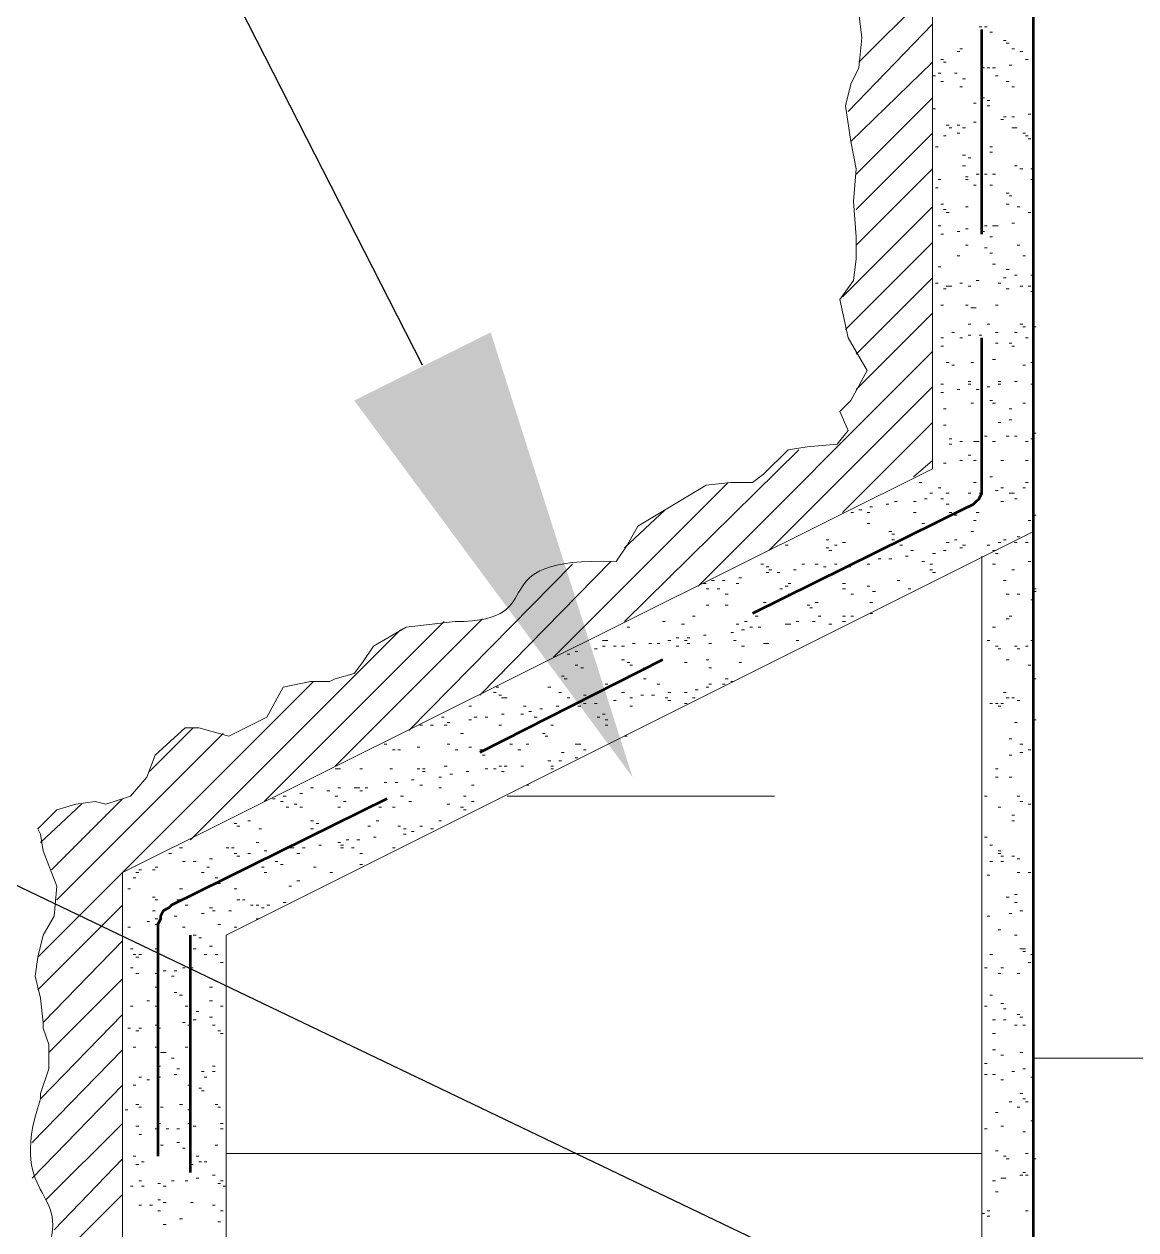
# Model space of a CAD drawing. Header units: millimetres. Extents: x 14 to 201, y 16 to 268.
# Drawn here: x 73.09 to 81.71, y 204.75 to 214.1 of the extents above; entities that cross this region are included whole.
import ezdxf

# ---------------------------------------------------------------- set-up
doc = ezdxf.new("R2010")
doc.units = ezdxf.units.MM
doc.header["$MEASUREMENT"] = 0
doc.layers.get('0').update_dxf_attribs({"linetype": 'CONTINUOUS'})

msp = doc.modelspace()

# ---------------------------------------------------------------- hatches: boundary and pattern name
at = {"true_color": 0x000007}
msp.add_hatch(color=0, dxfattribs=at).paths.add_polyline_path([(76.708, 211.709), (77.8087, 208.2588), (75.6497, 211.1798)])

# ---------------------------------------------------------------- linework, layer by layer
at = {"color": 0, "linetype": 'Continuous', "lineweight": 15, "true_color": 0x000007}
for p, q in [((80.137, 256.4765), (80.137, 210.6507)), ((80.137, 210.6507), (73.8505, 207.518)), ((80.9202, 210.1638), (74.6548, 207.0312)), ((80.518, 193.2305), (80.518, 209.9733)), ((73.8505, 207.518), (73.8505, 192.4262)), ((74.6548, 207.0312), (74.6548, 193.2305))]:
    msp.add_line(p, q, dxfattribs=at)
at = {"color": 0, "linetype": 'Continuous', "lineweight": 53, "true_color": 0x000007}
for p, q in [((80.9202, 193.8232), (80.9202, 227.9015)), ((80.518, 212.471), (80.518, 214.0585)), ((80.518, 210.5237), (80.518, 211.6667)), ((80.4122, 210.3543), (78.74, 209.5288)), ((78.0415, 209.169), (76.6233, 208.4493)), ((74.1257, 207.0947), (74.1257, 205.3167)), ((74.3797, 205.1897), (74.3797, 207.0312))]:
    msp.add_line(p, q, dxfattribs=at)
at = {"color": 0, "linetype": 'Continuous', "lineweight": 15, "true_color": 0x656565}
for p, q in [((79.5655, 213.8045), (80.137, 214.376)), ((79.4808, 213.4235), (80.137, 214.1008)), ((80.4968, 214.0797), (80.518, 214.0797)), ((80.5392, 214.0797), (80.5603, 214.0797)), ((80.5815, 214.0373), (80.6027, 214.0373)), ((80.6873, 213.9738), (80.7085, 213.9738)), ((80.3275, 213.8892), (80.3487, 213.8892)), ((80.3487, 213.9103), (80.3698, 213.9103)), ((80.7085, 213.9527), (80.7297, 213.9527)), ((80.7508, 213.9103), (80.772, 213.9103)), ((80.8143, 213.8892), (80.8355, 213.8892)), ((79.502, 213.1907), (80.137, 213.8045)), ((80.2005, 213.8257), (80.2217, 213.8257)), ((80.2217, 213.8045), (80.2428, 213.8045)), ((80.7297, 213.7833), (80.7508, 213.7833)), ((80.8567, 213.8257), (80.8778, 213.8257)), ((80.137, 213.6987), (80.1582, 213.6987)), ((80.1793, 213.7198), (80.2005, 213.7198)), ((80.3063, 213.7198), (80.3275, 213.7198)), ((80.518, 213.7622), (80.5392, 213.7622)), ((80.5603, 213.7622), (80.5815, 213.7622)), ((80.6027, 213.7622), (80.6238, 213.7622)), ((80.6238, 213.6987), (80.645, 213.6987)), ((80.2005, 213.6563), (80.2217, 213.6563)), ((80.3487, 213.614), (80.3698, 213.614)), ((80.3698, 213.6775), (80.391, 213.6775)), ((80.7085, 213.6563), (80.7297, 213.6563)), ((80.7508, 213.614), (80.772, 213.614)), ((79.5443, 212.9367), (80.137, 213.5293)), ((80.518, 213.5293), (80.5392, 213.5293)), ((80.5603, 213.5082), (80.5815, 213.5082)), ((80.137, 213.4447), (80.1582, 213.4447)), ((80.4545, 213.487), (80.4757, 213.487)), ((80.5603, 213.4658), (80.5815, 213.4658)), ((80.2428, 213.3177), (80.264, 213.3177)), ((80.3275, 213.3177), (80.3487, 213.3177)), ((80.4545, 213.3388), (80.4757, 213.3388)), ((80.6662, 213.36), (80.6873, 213.36)), ((80.6873, 213.3812), (80.7085, 213.3812)), ((80.7508, 213.3812), (80.772, 213.3812)), ((80.8778, 213.4023), (80.899, 213.4023)), ((79.5443, 212.6615), (80.137, 213.2542)), ((80.2217, 213.233), (80.2428, 213.233)), ((80.264, 213.2965), (80.2852, 213.2965)), ((80.3275, 213.2542), (80.3487, 213.2542)), ((80.3698, 213.2965), (80.391, 213.2965)), ((80.7508, 213.2965), (80.772, 213.2965)), ((80.772, 213.2965), (80.7932, 213.2965)), ((80.8355, 213.2542), (80.8567, 213.2542)), ((80.8567, 213.233), (80.8778, 213.233)), ((80.1582, 213.1483), (80.1793, 213.1483)), ((80.5815, 213.1483), (80.6027, 213.1483)), ((80.8778, 213.2118), (80.899, 213.2118)), ((80.3698, 213.0848), (80.391, 213.0848)), ((80.4122, 213.0637), (80.4333, 213.0637)), ((80.5815, 213.106), (80.6027, 213.106)), ((79.5443, 212.3863), (80.137, 212.979)), ((80.3698, 213.0002), (80.391, 213.0002)), ((80.4757, 212.9367), (80.4968, 212.9367)), ((80.5392, 212.9367), (80.5603, 212.9367)), ((80.6027, 212.9367), (80.6238, 212.9367)), ((80.772, 213.0002), (80.7932, 213.0002)), ((80.8143, 212.979), (80.8355, 212.979)), ((80.899, 212.979), (80.9202, 212.979)), ((80.1793, 212.8943), (80.2005, 212.8943)), ((80.391, 212.9155), (80.4122, 212.9155)), ((80.391, 212.8943), (80.4122, 212.8943)), ((80.4545, 212.852), (80.4757, 212.852)), ((80.5815, 212.852), (80.6027, 212.852)), ((80.899, 212.8943), (80.9202, 212.8943)), ((80.1582, 212.8308), (80.1793, 212.8308)), ((80.7085, 212.7885), (80.7297, 212.7885)), ((80.7297, 212.7673), (80.7508, 212.7673)), ((79.4385, 211.9842), (80.137, 212.6827)), ((80.2005, 212.7038), (80.2217, 212.7038)), ((80.2217, 212.6615), (80.2428, 212.6615)), ((80.391, 212.6827), (80.4122, 212.6827)), ((80.7085, 212.7038), (80.7297, 212.7038)), ((80.7932, 212.6827), (80.8143, 212.6827)), ((80.2428, 212.6403), (80.264, 212.6403)), ((80.8778, 212.6403), (80.899, 212.6403)), ((80.1793, 212.5345), (80.2005, 212.5345)), ((80.2005, 212.471), (80.2217, 212.471)), ((80.3275, 212.4922), (80.3487, 212.4922)), ((80.391, 212.5133), (80.4122, 212.5133)), ((80.518, 212.4922), (80.5392, 212.4922)), ((80.5392, 212.5345), (80.5603, 212.5345)), ((80.6027, 212.5345), (80.6238, 212.5345)), ((80.6238, 212.5345), (80.645, 212.5345)), ((80.7508, 212.5557), (80.772, 212.5557)), ((79.4597, 211.7302), (80.137, 212.4075)), ((80.391, 212.3863), (80.4122, 212.3863)), ((80.5815, 212.4498), (80.6027, 212.4498)), ((80.7932, 212.3863), (80.8143, 212.3863)), ((80.3275, 212.3017), (80.3487, 212.3017)), ((80.5392, 212.3652), (80.5603, 212.3652)), ((80.5815, 212.3228), (80.6027, 212.3228)), ((80.8355, 212.3017), (80.8567, 212.3017)), ((80.1793, 212.217), (80.2005, 212.217)), ((80.6027, 212.2382), (80.6238, 212.2382)), ((80.7085, 212.1958), (80.7297, 212.1958)), ((79.5443, 211.5397), (80.137, 212.1323)), ((80.4757, 212.1112), (80.4968, 212.1112)), ((80.6873, 212.1323), (80.7085, 212.1323)), ((80.772, 212.1535), (80.7932, 212.1535)), ((80.899, 212.1535), (80.9202, 212.1535)), ((80.1582, 212.09), (80.1793, 212.09)), ((80.2217, 212.0477), (80.2428, 212.0477)), ((80.2428, 212.0688), (80.264, 212.0688)), ((80.264, 212.0688), (80.2852, 212.0688)), ((80.3487, 212.09), (80.3698, 212.09)), ((80.4122, 212.0688), (80.4333, 212.0688)), ((80.645, 212.09), (80.6662, 212.09)), ((80.7085, 212.0477), (80.7297, 212.0477)), ((80.8143, 212.0688), (80.8355, 212.0688)), ((80.8778, 212.0688), (80.899, 212.0688)), ((80.899, 212.0265), (80.9202, 212.0265)), ((80.2005, 211.9207), (80.2217, 211.9207)), ((80.391, 211.9207), (80.4122, 211.9207)), ((80.6238, 211.9207), (80.645, 211.9207)), ((79.5443, 211.2645), (80.137, 211.8572)), ((80.4333, 211.8995), (80.4545, 211.8995)), ((80.4545, 211.8995), (80.4757, 211.8995)), ((80.4122, 211.7725), (80.4333, 211.7725)), ((80.5603, 211.7725), (80.5815, 211.7725)), ((80.8143, 211.7725), (80.8355, 211.7725)), ((80.8355, 211.7513), (80.8567, 211.7513)), ((80.9202, 211.7513), (80.9413, 211.7513)), ((80.2005, 211.6667), (80.2217, 211.6667)), ((80.2852, 211.709), (80.3063, 211.709)), ((80.3487, 211.6667), (80.3698, 211.6667)), ((80.4122, 211.6878), (80.4333, 211.6878)), ((80.4968, 211.6878), (80.518, 211.6878)), ((80.6238, 211.709), (80.645, 211.709)), ((80.772, 211.709), (80.7932, 211.709)), ((80.8567, 211.6667), (80.8778, 211.6667)), ((78.3167, 209.7405), (80.137, 211.5608)), ((80.2005, 211.6032), (80.2217, 211.6032)), ((80.6238, 211.6243), (80.645, 211.6243)), ((80.7297, 211.6243), (80.7508, 211.6243)), ((80.7508, 211.6032), (80.772, 211.6032)), ((80.2428, 211.4762), (80.264, 211.4762)), ((80.2852, 211.455), (80.3063, 211.455)), ((80.4333, 211.4762), (80.4545, 211.4762)), ((80.6027, 211.4973), (80.6238, 211.4973)), ((80.8355, 211.455), (80.8567, 211.455)), ((80.899, 211.4762), (80.9202, 211.4762)), ((78.867, 210.0157), (80.137, 211.2857)), ((80.2005, 211.3068), (80.2217, 211.3068)), ((80.3275, 211.2645), (80.3487, 211.2645)), ((80.4122, 211.328), (80.4333, 211.328)), ((80.4122, 211.3068), (80.4333, 211.3068)), ((80.4757, 211.2645), (80.4968, 211.2645)), ((80.5603, 211.2857), (80.5815, 211.2857)), ((80.645, 211.328), (80.6662, 211.328)), ((80.645, 211.3068), (80.6662, 211.3068)), ((80.772, 211.328), (80.7932, 211.328)), ((80.899, 211.3068), (80.9202, 211.3068)), ((80.2005, 211.2433), (80.2217, 211.2433)), ((80.4333, 211.1587), (80.4545, 211.1587)), ((80.5815, 211.1798), (80.6027, 211.1798)), ((80.6027, 211.1587), (80.6238, 211.1587)), ((80.8355, 211.1587), (80.8567, 211.1587)), ((80.2217, 211.1163), (80.2428, 211.1163)), ((80.7297, 211.1163), (80.7508, 211.1163)), ((79.4385, 210.312), (80.137, 211.0105)), ((80.2217, 210.9893), (80.2428, 210.9893)), ((80.645, 211.0105), (80.6662, 211.0105)), ((80.7297, 211.0317), (80.7508, 211.0317)), ((80.264, 210.8835), (80.2852, 210.8835)), ((80.5392, 210.9047), (80.5603, 210.9047)), ((80.7085, 210.9047), (80.7297, 210.9047)), ((80.772, 210.9047), (80.7932, 210.9047)), ((80.899, 210.8835), (80.9202, 210.8835)), ((80.9202, 210.9258), (80.9413, 210.9258)), ((77.7452, 209.4653), (79.0998, 210.7988)), ((80.264, 210.8412), (80.2852, 210.8412)), ((80.3487, 210.8623), (80.3698, 210.8623)), ((80.4545, 210.8623), (80.4757, 210.8623)), ((80.4757, 210.8623), (80.4968, 210.8623)), ((80.6027, 210.8623), (80.6238, 210.8623)), ((80.8567, 210.8623), (80.8778, 210.8623)), ((79.9888, 210.5872), (80.137, 210.7142)), ((80.2217, 210.693), (80.2428, 210.693)), ((80.3487, 210.7142), (80.3698, 210.7142)), ((80.4122, 210.7565), (80.4333, 210.7565)), ((80.4545, 210.7142), (80.4757, 210.7142)), ((80.6662, 210.7142), (80.6873, 210.7142)), ((80.8567, 210.7142), (80.8778, 210.7142)), ((77.1948, 209.1902), (78.5495, 210.5448)), ((80.0312, 210.5448), (80.0523, 210.5448)), ((80.4545, 210.5448), (80.4757, 210.5448)), ((80.5815, 210.5872), (80.6027, 210.5872)), ((80.8567, 210.5448), (80.8778, 210.5448)), ((80.0735, 210.4178), (80.0947, 210.4178)), ((80.1158, 210.4602), (80.137, 210.4602)), ((80.1793, 210.5025), (80.2005, 210.5025)), ((80.2005, 210.4178), (80.2217, 210.4178)), ((80.2428, 210.4602), (80.264, 210.4602)), ((80.4122, 210.4602), (80.4333, 210.4602)), ((80.4968, 210.4602), (80.518, 210.4602)), ((80.6238, 210.4813), (80.645, 210.4813)), ((80.6662, 210.5025), (80.6873, 210.5025)), ((80.7297, 210.4602), (80.7508, 210.4602)), ((80.7508, 210.4602), (80.772, 210.4602)), ((80.772, 210.4178), (80.7932, 210.4178)), ((80.8355, 210.5025), (80.8567, 210.5025)), ((77.7452, 210.0368), (78.0627, 210.3332)), ((79.5655, 210.3332), (79.5867, 210.3332)), ((79.6502, 210.3543), (79.6713, 210.3543)), ((79.7772, 210.3755), (79.7983, 210.3755)), ((79.8407, 210.3967), (79.8618, 210.3967)), ((79.9888, 210.3967), (80.01, 210.3967)), ((80.2428, 210.3755), (80.264, 210.3755)), ((80.6662, 210.3967), (80.6873, 210.3967)), ((79.502, 210.312), (79.5232, 210.312)), ((79.629, 210.312), (79.6502, 210.312)), ((79.629, 210.2273), (79.6502, 210.2273)), ((79.9888, 210.312), (80.01, 210.312)), ((80.0523, 210.2273), (80.0735, 210.2273)), ((80.264, 210.312), (80.2852, 210.312)), ((80.3063, 210.2908), (80.3275, 210.2908)), ((80.4545, 210.2485), (80.4757, 210.2485)), ((80.4757, 210.312), (80.4968, 210.312)), ((80.8778, 210.2485), (80.899, 210.2485)), ((80.9202, 210.2908), (80.9413, 210.2908)), ((79.7983, 210.1638), (79.8195, 210.1638)), ((79.8195, 210.1427), (79.8407, 210.1427)), ((80.4333, 210.1638), (80.4545, 210.1638)), ((78.994, 210.058), (79.0152, 210.058)), ((79.3115, 210.1003), (79.3327, 210.1003)), ((79.3115, 210.0368), (79.3327, 210.0368)), ((79.375, 210.058), (79.3962, 210.058)), ((79.4385, 210.0792), (79.4597, 210.0792)), ((79.8195, 210.1003), (79.8407, 210.1003)), ((79.8407, 210.0792), (79.8618, 210.0792)), ((79.883, 210.058), (79.9042, 210.058)), ((80.2428, 210.0792), (80.264, 210.0792)), ((80.3063, 210.1003), (80.3275, 210.1003)), ((80.3487, 210.0368), (80.3698, 210.0368)), ((80.3698, 210.058), (80.391, 210.058)), ((80.5603, 210.058), (80.5815, 210.058)), ((80.645, 210.0792), (80.6662, 210.0792)), ((80.6873, 210.1003), (80.7085, 210.1003)), ((80.772, 210.0792), (80.7932, 210.0792)), ((80.7932, 210.1215), (80.8143, 210.1215)), ((80.8567, 210.0792), (80.8778, 210.0792)), ((79.3327, 210.0157), (79.3538, 210.0157)), ((79.7137, 209.9522), (79.7348, 209.9522)), ((79.7983, 209.9522), (79.8195, 209.9522)), ((79.9253, 209.9733), (79.9465, 209.9733)), ((79.9677, 210.0157), (79.9888, 210.0157)), ((80.137, 209.9945), (80.1582, 209.9945)), ((80.2217, 210.0157), (80.2428, 210.0157)), ((80.6027, 210.0157), (80.6238, 210.0157)), ((80.6238, 209.9945), (80.645, 209.9945)), ((76.073, 208.6187), (77.343, 209.9098)), ((76.6233, 208.8938), (77.6393, 209.931)), ((78.8035, 209.9098), (78.8247, 209.9098)), ((78.8458, 209.8887), (78.867, 209.8887)), ((78.867, 209.8675), (78.8882, 209.8675)), ((79.0575, 209.8675), (79.0787, 209.8675)), ((79.121, 209.9098), (79.1422, 209.9098)), ((79.2268, 209.9098), (79.248, 209.9098)), ((79.2903, 209.8887), (79.3115, 209.8887)), ((79.375, 209.9098), (79.3962, 209.9098)), ((79.4808, 209.8887), (79.502, 209.8887)), ((79.502, 209.9098), (79.5232, 209.9098)), ((79.629, 209.9098), (79.6502, 209.9098)), ((79.629, 209.9098), (79.6502, 209.9098)), ((80.0523, 209.931), (80.0735, 209.931)), ((80.1158, 209.9098), (80.137, 209.9098)), ((80.1158, 209.8675), (80.137, 209.8675)), ((80.6027, 209.9098), (80.6238, 209.9098)), ((80.7508, 209.8675), (80.772, 209.8675)), ((80.8778, 209.931), (80.899, 209.931)), ((78.359, 209.7617), (78.3802, 209.7617)), ((78.4225, 209.7828), (78.4437, 209.7828)), ((78.5072, 209.7828), (78.5283, 209.7828)), ((78.613, 209.7617), (78.6342, 209.7617)), ((78.6342, 209.804), (78.6553, 209.804)), ((78.8458, 209.8463), (78.867, 209.8463)), ((78.9305, 209.8463), (78.9517, 209.8463)), ((79.0152, 209.7617), (79.0363, 209.7617)), ((79.4385, 209.7617), (79.4597, 209.7617)), ((79.8618, 209.7828), (79.883, 209.7828)), ((80.137, 209.8463), (80.1582, 209.8463)), ((80.6873, 209.7828), (80.7085, 209.7828)), ((78.3802, 209.7193), (78.4013, 209.7193)), ((78.4648, 209.7193), (78.486, 209.7193)), ((78.5283, 209.677), (78.5495, 209.677)), ((78.9517, 209.7193), (78.9728, 209.7193)), ((78.994, 209.7405), (79.0152, 209.7405)), ((79.0152, 209.677), (79.0363, 209.677)), ((79.4385, 209.7193), (79.4597, 209.7193)), ((79.502, 209.677), (79.5232, 209.677)), ((79.629, 209.7405), (79.6502, 209.7405)), ((79.6713, 209.6982), (79.6925, 209.6982)), ((79.9465, 209.7193), (79.9677, 209.7193)), ((80.7085, 209.677), (80.7297, 209.677)), ((80.7932, 209.677), (80.8143, 209.677)), ((80.9202, 209.7193), (80.9413, 209.7193)), ((80.9202, 209.6982), (80.9413, 209.6982)), ((78.3802, 209.5923), (78.4013, 209.5923)), ((78.5283, 209.5923), (78.5495, 209.5923)), ((78.8247, 209.6135), (78.8458, 209.6135)), ((79.1633, 209.5923), (79.1845, 209.5923)), ((79.1845, 209.5712), (79.2057, 209.5712)), ((79.2268, 209.6135), (79.248, 209.6135)), ((79.6502, 209.6135), (79.6713, 209.6135)), ((80.899, 209.6347), (80.9202, 209.6347)), ((75.5015, 208.3435), (76.6445, 209.4865)), ((78.2743, 209.5077), (78.2955, 209.5077)), ((78.7612, 209.5077), (78.7823, 209.5077)), ((79.248, 209.5077), (79.2692, 209.5077)), ((79.4385, 209.5077), (79.4597, 209.5077)), ((79.502, 209.5077), (79.5232, 209.5077)), ((79.6502, 209.5288), (79.6713, 209.5288)), ((80.7085, 209.4865), (80.7297, 209.4865)), ((80.7297, 209.5077), (80.7508, 209.5077)), ((74.3797, 207.772), (76.0095, 209.4018)), ((74.9512, 208.0683), (76.3482, 209.4653)), ((77.7663, 209.423), (77.7875, 209.423)), ((78.0415, 209.4653), (78.0627, 209.4653)), ((78.1897, 209.4442), (78.2108, 209.4442)), ((78.5707, 209.3807), (78.5918, 209.3807)), ((78.613, 209.4442), (78.6342, 209.4442)), ((78.6553, 209.4018), (78.6765, 209.4018)), ((78.6765, 209.4653), (78.6977, 209.4653)), ((78.7188, 209.423), (78.74, 209.423)), ((78.7823, 209.423), (78.8035, 209.423)), ((78.994, 209.4442), (79.0152, 209.4442)), ((79.0152, 209.4442), (79.0363, 209.4442)), ((79.0787, 209.4653), (79.0998, 209.4653)), ((79.2057, 209.4653), (79.2268, 209.4653)), ((79.3327, 209.4442), (79.3538, 209.4442)), ((79.4385, 209.4653), (79.4597, 209.4653)), ((80.6027, 209.423), (80.6238, 209.423)), ((77.5758, 209.3172), (77.597, 209.3172)), ((77.597, 209.3172), (77.6182, 209.3172)), ((77.8087, 209.296), (77.8298, 209.296)), ((77.9357, 209.296), (77.9568, 209.296)), ((77.9992, 209.296), (78.0203, 209.296)), ((78.0838, 209.3172), (78.105, 209.3172)), ((78.1473, 209.3383), (78.1685, 209.3383)), ((78.2108, 209.3172), (78.232, 209.3172)), ((78.232, 209.3383), (78.2532, 209.3383)), ((78.232, 209.296), (78.2532, 209.296)), ((78.359, 209.3595), (78.3802, 209.3595)), ((78.4013, 209.296), (78.4225, 209.296)), ((78.5918, 209.3172), (78.613, 209.3172)), ((78.8247, 209.296), (78.8458, 209.296)), ((78.8458, 209.296), (78.867, 209.296)), ((79.0787, 209.3172), (79.0998, 209.3172)), ((80.5603, 209.3172), (80.5815, 209.3172)), ((80.899, 209.3172), (80.9202, 209.3172)), ((77.3007, 209.2113), (77.3218, 209.2113)), ((77.3642, 209.2325), (77.3853, 209.2325)), ((77.5123, 209.2537), (77.5335, 209.2537)), ((77.5758, 209.2748), (77.597, 209.2748)), ((77.6605, 209.2748), (77.6817, 209.2748)), ((77.724, 209.2748), (77.7452, 209.2748)), ((78.1473, 209.2748), (78.1685, 209.2748)), ((78.6553, 209.2748), (78.6765, 209.2748)), ((80.6238, 209.2748), (80.645, 209.2748)), ((80.645, 209.2537), (80.6662, 209.2537)), ((80.772, 209.2748), (80.7932, 209.2748)), ((80.7932, 209.2537), (80.8143, 209.2537)), ((80.8567, 209.2748), (80.8778, 209.2748)), ((77.3642, 209.1267), (77.3853, 209.1267)), ((77.4065, 209.1055), (77.4277, 209.1055)), ((77.724, 209.169), (77.7452, 209.169)), ((77.7663, 209.1478), (77.7875, 209.1478)), ((77.7875, 209.1267), (77.8087, 209.1267)), ((77.8933, 209.1055), (77.9145, 209.1055)), ((78.2108, 209.1478), (78.232, 209.1478)), ((78.3802, 209.169), (78.4013, 209.169)), ((78.4013, 209.1055), (78.4225, 209.1055)), ((78.6342, 209.1478), (78.6553, 209.1478)), ((80.7085, 209.169), (80.7297, 209.169)), ((80.8778, 209.1267), (80.899, 209.1267)), ((77.2583, 209.042), (77.2795, 209.042)), ((77.2795, 209.0208), (77.3007, 209.0208)), ((77.8933, 209.0208), (77.9145, 209.0208)), ((78.5283, 209.0208), (78.5495, 209.0208)), ((80.9202, 209.0208), (80.9413, 209.0208)), ((73.1943, 206.8618), (75.3322, 208.9997)), ((76.7292, 208.915), (76.7503, 208.915)), ((76.7503, 208.9573), (76.7715, 208.9573)), ((77.1525, 208.9573), (77.1737, 208.9573)), ((77.2372, 208.915), (77.2583, 208.915)), ((77.597, 208.9785), (77.6182, 208.9785)), ((77.724, 208.915), (77.7452, 208.915)), ((77.9992, 208.9785), (78.0203, 208.9785)), ((78.0838, 208.915), (78.105, 208.915)), ((78.2108, 208.915), (78.232, 208.915)), ((78.2955, 208.9362), (78.3167, 208.9362)), ((78.3802, 208.9573), (78.4013, 208.9573)), ((78.4013, 208.9785), (78.4225, 208.9785)), ((78.5072, 208.9785), (78.5283, 208.9785)), ((78.5707, 208.9997), (78.5918, 208.9997)), ((80.6873, 208.915), (80.7085, 208.915)), ((76.7715, 208.8938), (76.7927, 208.8938)), ((76.7927, 208.8727), (76.8138, 208.8727)), ((76.8138, 208.8727), (76.835, 208.8727)), ((77.3007, 208.8727), (77.3218, 208.8727)), ((77.4277, 208.8938), (77.4488, 208.8938)), ((77.4277, 208.8303), (77.4488, 208.8303)), ((77.5123, 208.8303), (77.5335, 208.8303)), ((77.6605, 208.8515), (77.6817, 208.8515)), ((77.7875, 208.8727), (77.8087, 208.8727)), ((77.8722, 208.8938), (77.8933, 208.8938)), ((77.9568, 208.8938), (77.978, 208.8938)), ((78.0627, 208.8727), (78.0838, 208.8727)), ((78.0838, 208.8515), (78.105, 208.8515)), ((78.2108, 208.8303), (78.232, 208.8303)), ((78.2743, 208.8727), (78.2955, 208.8727)), ((80.5815, 208.8303), (80.6027, 208.8303)), ((80.6238, 208.8303), (80.645, 208.8303)), ((80.6662, 208.8303), (80.6873, 208.8303)), ((80.7085, 208.8727), (80.7297, 208.8727)), ((80.7508, 208.8727), (80.772, 208.8727)), ((80.7932, 208.8515), (80.8143, 208.8515)), ((76.5387, 208.8092), (76.5598, 208.8092)), ((76.7927, 208.7457), (76.8138, 208.7457)), ((76.9408, 208.7457), (76.962, 208.7457)), ((76.962, 208.8092), (76.9832, 208.8092)), ((77.0043, 208.7668), (77.0255, 208.7668)), ((77.089, 208.788), (77.1102, 208.788)), ((77.216, 208.8092), (77.2372, 208.8092)), ((77.3853, 208.8092), (77.4065, 208.8092)), ((77.5758, 208.7457), (77.597, 208.7457)), ((77.7875, 208.8092), (77.8087, 208.8092)), ((80.645, 208.8092), (80.6662, 208.8092)), ((74.0622, 208.3012), (74.4008, 208.6398)), ((76.1577, 208.661), (76.1788, 208.661)), ((76.2423, 208.661), (76.2635, 208.661)), ((76.327, 208.7245), (76.3482, 208.7245)), ((76.3482, 208.661), (76.3693, 208.661)), ((76.3693, 208.6822), (76.3905, 208.6822)), ((76.5387, 208.7033), (76.5598, 208.7033)), ((76.581, 208.7245), (76.6022, 208.7245)), ((76.6657, 208.7245), (76.6868, 208.7245)), ((76.7715, 208.661), (76.7927, 208.661)), ((77.0467, 208.7245), (77.0678, 208.7245)), ((77.1737, 208.661), (77.1948, 208.661)), ((77.5335, 208.7245), (77.5547, 208.7245)), ((77.597, 208.7033), (77.6182, 208.7033)), ((77.597, 208.661), (77.6182, 208.661)), ((80.772, 208.6822), (80.7932, 208.6822)), ((80.9202, 208.7033), (80.9413, 208.7033)), ((73.3425, 207.3063), (74.6337, 208.5975)), ((76.4752, 208.5975), (76.4963, 208.5975)), ((77.1102, 208.5975), (77.1313, 208.5975)), ((77.1313, 208.5763), (77.1525, 208.5763)), ((77.7452, 208.5763), (77.7663, 208.5763)), ((80.7297, 208.5552), (80.7508, 208.5552)), ((75.8825, 208.5128), (75.9037, 208.5128)), ((75.946, 208.4705), (75.9672, 208.4705)), ((75.9883, 208.4705), (76.0095, 208.4705)), ((76.1365, 208.4917), (76.1577, 208.4917)), ((76.3693, 208.5128), (76.3905, 208.5128)), ((76.4328, 208.4705), (76.454, 208.4705)), ((76.5387, 208.4917), (76.5598, 208.4917)), ((76.6233, 208.4705), (76.6445, 208.4705)), ((76.8562, 208.5128), (76.8773, 208.5128)), ((76.9197, 208.4705), (76.9408, 208.4705)), ((76.9832, 208.5128), (77.0043, 208.5128)), ((77.2583, 208.4493), (77.2795, 208.4493)), ((77.3642, 208.5128), (77.3853, 208.5128)), ((77.3853, 208.5128), (77.4065, 208.5128)), ((77.4277, 208.4705), (77.4488, 208.4705)), ((80.8143, 208.5128), (80.8355, 208.5128)), ((80.8143, 208.4493), (80.8355, 208.4493)), ((80.8778, 208.4705), (80.899, 208.4705)), ((76.6445, 208.4282), (76.6657, 208.4282)), ((77.1525, 208.3858), (77.1737, 208.3858)), ((77.2372, 208.3858), (77.2583, 208.3858)), ((77.3642, 208.407), (77.3853, 208.407)), ((80.7297, 208.4282), (80.7508, 208.4282)), ((75.5015, 208.3223), (75.5227, 208.3223)), ((75.5227, 208.3223), (75.5438, 208.3223)), ((75.692, 208.3223), (75.7132, 208.3223)), ((75.9248, 208.3223), (75.946, 208.3223)), ((76.1365, 208.3223), (76.1577, 208.3223)), ((76.1788, 208.3223), (76.2, 208.3223)), ((76.1788, 208.3012), (76.2, 208.3012)), ((76.3058, 208.2588), (76.327, 208.2588)), ((76.3482, 208.3435), (76.3693, 208.3435)), ((76.3905, 208.28), (76.4117, 208.28)), ((76.5175, 208.3012), (76.5387, 208.3012)), ((76.6657, 208.3223), (76.6868, 208.3223)), ((76.7292, 208.3223), (76.7503, 208.3223)), ((76.7715, 208.3435), (76.7927, 208.3435)), ((76.7927, 208.3012), (76.8138, 208.3012)), ((76.8138, 208.3435), (76.835, 208.3435)), ((76.9408, 208.3435), (76.962, 208.3435)), ((77.1737, 208.3435), (77.1948, 208.3435)), ((77.1737, 208.3223), (77.1948, 208.3223)), ((80.6238, 208.3223), (80.645, 208.3223)), ((80.6238, 208.2588), (80.645, 208.2588)), ((80.7297, 208.2588), (80.7508, 208.2588)), ((75.311, 208.1742), (75.3322, 208.1742)), ((75.5227, 208.1742), (75.5438, 208.1742)), ((75.6497, 208.1742), (75.6708, 208.1742)), ((75.6708, 208.1742), (75.692, 208.1742)), ((75.7343, 208.1742), (75.7555, 208.1742)), ((75.8825, 208.2165), (75.9037, 208.2165)), ((75.9672, 208.2165), (75.9883, 208.2165)), ((76.0942, 208.2377), (76.1153, 208.2377)), ((76.1577, 208.1953), (76.1788, 208.1953)), ((76.3058, 208.1742), (76.327, 208.1742)), ((76.5598, 208.1953), (76.581, 208.1953)), ((76.9832, 208.1953), (77.0043, 208.1953)), ((73.3002, 207.5392), (73.8505, 208.0895)), ((75.0147, 208.0895), (75.0358, 208.0895)), ((75.0993, 208.1107), (75.1205, 208.1107)), ((75.2263, 208.1318), (75.2475, 208.1318)), ((75.438, 208.153), (75.4592, 208.153)), ((75.5015, 208.1107), (75.5227, 208.1107)), ((75.692, 208.153), (75.7132, 208.153)), ((76.0095, 208.1107), (76.0307, 208.1107)), ((76.4963, 208.1107), (76.5175, 208.1107)), ((76.835, 208.1107), (78.9093, 208.1107)), ((80.5392, 208.1107), (80.5603, 208.1107)), ((80.7932, 208.1107), (80.8143, 208.1107)), ((73.2155, 207.7508), (73.533, 208.0472)), ((75.0782, 208.0683), (75.0993, 208.0683)), ((75.1205, 208.026), (75.1417, 208.026)), ((75.184, 208.0472), (75.2052, 208.0472)), ((75.2263, 208.026), (75.2475, 208.026)), ((75.5227, 208.026), (75.5438, 208.026)), ((75.565, 208.0683), (75.5862, 208.0683)), ((75.8402, 208.026), (75.8613, 208.026)), ((75.946, 208.026), (75.9672, 208.026)), ((76.073, 208.0683), (76.0942, 208.0683)), ((76.3693, 208.0472), (76.3905, 208.0472)), ((76.4752, 208.026), (76.4963, 208.026)), ((76.4963, 208.0048), (76.5175, 208.0048)), ((76.5598, 208.0683), (76.581, 208.0683)), ((80.645, 208.026), (80.6662, 208.026)), ((80.8143, 208.0683), (80.8355, 208.0683)), ((80.8778, 208.0472), (80.899, 208.0472)), ((74.7183, 207.899), (74.7395, 207.899)), ((74.8242, 207.9202), (74.8453, 207.9202)), ((75.311, 207.9202), (75.3322, 207.9202)), ((75.3533, 207.899), (75.3745, 207.899)), ((75.819, 207.9202), (75.8402, 207.9202)), ((76.3058, 207.9202), (76.327, 207.9202)), ((80.7508, 207.9625), (80.772, 207.9625)), ((80.7508, 207.9202), (80.772, 207.9202)), ((74.7395, 207.8778), (74.7607, 207.8778)), ((74.9088, 207.8567), (74.93, 207.8567)), ((75.311, 207.8567), (75.3322, 207.8567)), ((75.7555, 207.8778), (75.7767, 207.8778)), ((75.7978, 207.7932), (75.819, 207.7932)), ((75.9883, 207.8778), (76.0095, 207.8778)), ((76.0307, 207.8567), (76.0518, 207.8567)), ((76.0307, 207.8143), (76.0518, 207.8143)), ((76.0942, 207.8355), (76.1153, 207.8355)), ((76.1577, 207.8778), (76.1788, 207.8778)), ((76.2423, 207.8567), (76.2635, 207.8567)), ((80.5392, 207.7932), (80.5603, 207.7932)), ((74.295, 207.7085), (74.3162, 207.7085)), ((74.6548, 207.7085), (74.676, 207.7085)), ((74.6972, 207.7085), (74.7183, 207.7085)), ((74.8877, 207.7508), (74.9088, 207.7508)), ((75.1205, 207.7085), (75.1417, 207.7085)), ((75.1417, 207.7085), (75.1628, 207.7085)), ((75.1628, 207.7085), (75.184, 207.7085)), ((75.2475, 207.7085), (75.2687, 207.7085)), ((75.3745, 207.7297), (75.3957, 207.7297)), ((75.5227, 207.7508), (75.5438, 207.7508)), ((75.5438, 207.7297), (75.565, 207.7297)), ((75.5438, 207.7085), (75.565, 207.7085)), ((75.5862, 207.772), (75.6073, 207.772)), ((75.6285, 207.7085), (75.6497, 207.7085)), ((75.6708, 207.772), (75.692, 207.772)), ((75.946, 207.7085), (75.9672, 207.7085)), ((80.5815, 207.7297), (80.6027, 207.7297)), ((74.2103, 207.6662), (74.2315, 207.6662)), ((74.3162, 207.6027), (74.3373, 207.6027)), ((74.4008, 207.6027), (74.422, 207.6027)), ((74.4008, 207.6027), (74.422, 207.6027)), ((74.5278, 207.6238), (74.549, 207.6238)), ((74.7183, 207.6662), (74.7395, 207.6662)), ((74.7395, 207.645), (74.7607, 207.645)), ((74.8242, 207.6662), (74.8453, 207.6662)), ((74.9512, 207.6873), (74.9723, 207.6873)), ((75.0358, 207.6027), (75.057, 207.6027)), ((75.2052, 207.6662), (75.2263, 207.6662)), ((75.692, 207.6662), (75.7132, 207.6662)), ((80.5815, 207.6027), (80.6027, 207.6027)), ((80.645, 207.6873), (80.6662, 207.6873)), ((80.645, 207.6662), (80.6662, 207.6662)), ((80.6662, 207.645), (80.6873, 207.645)), ((80.6662, 207.6027), (80.6873, 207.6027)), ((80.7508, 207.645), (80.772, 207.645)), ((80.7932, 207.6238), (80.8143, 207.6238)), ((73.9563, 207.518), (73.9775, 207.518)), ((73.9775, 207.5392), (73.9987, 207.5392)), ((74.0833, 207.5392), (74.1045, 207.5392)), ((74.1045, 207.5603), (74.1257, 207.5603)), ((74.4643, 207.518), (74.4855, 207.518)), ((74.5067, 207.5603), (74.5278, 207.5603)), ((74.93, 207.5603), (74.9512, 207.5603)), ((74.9512, 207.518), (74.9723, 207.518)), ((75.0782, 207.5815), (75.0993, 207.5815)), ((75.3322, 207.5603), (75.3533, 207.5603)), ((75.4592, 207.518), (75.4803, 207.518)), ((75.692, 207.5815), (75.7132, 207.5815)), ((80.7932, 207.518), (80.8143, 207.518)), ((80.8778, 207.518), (80.899, 207.518)), ((73.9352, 207.4757), (73.9563, 207.4757)), ((74.5702, 207.4757), (74.5913, 207.4757)), ((74.5913, 207.4333), (74.6125, 207.4333)), ((75.2052, 207.4545), (75.2263, 207.4545)), ((80.5603, 207.4968), (80.5815, 207.4968)), ((73.8928, 207.391), (73.914, 207.391)), ((74.0833, 207.3275), (74.1045, 207.3275)), ((74.295, 207.391), (74.3162, 207.391)), ((74.7183, 207.391), (74.7395, 207.391)), ((75.1417, 207.4122), (75.1628, 207.4122)), ((80.7085, 207.3275), (80.7297, 207.3275)), ((80.772, 207.3487), (80.7932, 207.3487)), ((73.1943, 206.6078), (73.8505, 207.264)), ((74.1045, 207.3063), (74.1257, 207.3063)), ((74.2738, 207.3063), (74.295, 207.3063)), ((74.3373, 207.264), (74.3585, 207.264)), ((74.5278, 207.2428), (74.549, 207.2428)), ((74.7395, 207.3063), (74.7607, 207.3063)), ((74.7818, 207.3063), (74.803, 207.3063)), ((74.8453, 207.264), (74.8665, 207.264)), ((74.8877, 207.264), (74.9088, 207.264)), ((74.93, 207.2428), (74.9512, 207.2428)), ((74.9723, 207.264), (74.9935, 207.264)), ((75.0993, 207.2852), (75.1205, 207.2852)), ((80.772, 207.2852), (80.7932, 207.2852)), ((74.041, 207.137), (74.0622, 207.137)), ((74.0833, 207.2217), (74.1045, 207.2217)), ((74.1045, 207.1582), (74.1257, 207.1582)), ((74.2527, 207.1793), (74.2738, 207.1793)), ((74.2527, 207.1793), (74.2738, 207.1793)), ((74.4643, 207.2005), (74.4855, 207.2005)), ((74.549, 207.2217), (74.5702, 207.2217)), ((74.676, 207.2217), (74.6972, 207.2217)), ((74.8877, 207.1582), (74.9088, 207.1582)), ((80.5603, 207.1793), (80.5815, 207.1793)), ((80.7297, 207.2005), (80.7508, 207.2005)), ((80.8143, 207.2217), (80.8355, 207.2217)), ((73.8928, 207.0947), (73.914, 207.0947)), ((74.1045, 207.1158), (74.1257, 207.1158)), ((74.3162, 207.0947), (74.3373, 207.0947)), ((74.5913, 207.1158), (74.6125, 207.1158)), ((74.7183, 207.0947), (74.7395, 207.0947)), ((80.645, 207.0735), (80.6662, 207.0735)), ((73.2367, 206.3538), (73.8505, 206.9888)), ((74.4008, 207.0312), (74.422, 207.0312)), ((74.4432, 207.01), (74.4643, 207.01)), ((80.772, 207.0312), (80.7932, 207.0312)), ((73.914, 206.9253), (73.9352, 206.9253)), ((73.9352, 206.883), (73.9563, 206.883)), ((73.9563, 206.8618), (73.9775, 206.8618)), ((73.9775, 206.883), (73.9987, 206.883)), ((74.1045, 206.9253), (74.1257, 206.9253)), ((74.4008, 206.9253), (74.422, 206.9253)), ((74.4855, 206.883), (74.5067, 206.883)), ((74.5278, 206.9465), (74.549, 206.9465)), ((74.5702, 206.883), (74.5913, 206.883)), ((80.5815, 206.883), (80.6027, 206.883)), ((80.8143, 206.9253), (80.8355, 206.9253)), ((80.8355, 206.9253), (80.8567, 206.9253)), ((80.8355, 206.9042), (80.8567, 206.9042)), ((80.899, 206.883), (80.9202, 206.883)), ((73.914, 206.7772), (73.9352, 206.7772)), ((74.3162, 206.7772), (74.3373, 206.7772)), ((74.3797, 206.7772), (74.4008, 206.7772)), ((74.6125, 206.8195), (74.6337, 206.8195)), ((80.5392, 206.7772), (80.5603, 206.7772)), ((80.6662, 206.7772), (80.6873, 206.7772)), ((80.8778, 206.8195), (80.899, 206.8195)), ((73.279, 206.121), (73.8505, 206.6925)), ((73.9563, 206.7348), (73.9775, 206.7348)), ((74.1045, 206.7348), (74.1257, 206.7348)), ((74.168, 206.756), (74.1892, 206.756)), ((74.2315, 206.7137), (74.2527, 206.7137)), ((74.2527, 206.756), (74.2738, 206.756)), ((80.645, 206.7348), (80.6662, 206.7348)), ((80.7932, 206.7348), (80.8143, 206.7348)), ((74.1045, 206.629), (74.1257, 206.629)), ((74.2527, 206.5867), (74.2738, 206.5867)), ((74.5278, 206.629), (74.549, 206.629)), ((73.914, 206.4808), (73.9352, 206.4808)), ((74.041, 206.5232), (74.0622, 206.5232)), ((74.1045, 206.4808), (74.1257, 206.4808)), ((74.295, 206.5655), (74.3162, 206.5655)), ((74.3373, 206.4808), (74.3585, 206.4808)), ((74.5278, 206.5232), (74.549, 206.5232)), ((74.6125, 206.4808), (74.6337, 206.4808)), ((80.5392, 206.4808), (80.5603, 206.4808)), ((80.5815, 206.5655), (80.6027, 206.5655)), ((80.6662, 206.502), (80.6873, 206.502)), ((73.2155, 205.7612), (73.8505, 206.4173)), ((74.422, 206.4385), (74.4432, 206.4385)), ((74.5278, 206.3962), (74.549, 206.3962)), ((80.6873, 206.4597), (80.7085, 206.4597)), ((80.7932, 206.4173), (80.8143, 206.4173)), ((80.8143, 206.3962), (80.8355, 206.3962)), ((73.8928, 206.3115), (73.914, 206.3115)), ((73.9775, 206.3115), (73.9987, 206.3115)), ((74.1045, 206.3327), (74.1257, 206.3327)), ((74.1257, 206.3115), (74.1468, 206.3115)), ((74.3162, 206.3538), (74.3373, 206.3538)), ((74.3585, 206.3327), (74.3797, 206.3327)), ((74.4008, 206.375), (74.422, 206.375)), ((74.549, 206.3327), (74.5702, 206.3327)), ((80.6027, 206.375), (80.6238, 206.375)), ((80.6873, 206.375), (80.7085, 206.375)), ((80.772, 206.3327), (80.7932, 206.3327)), ((80.8355, 206.3327), (80.8567, 206.3327)), ((73.9563, 206.2903), (73.9775, 206.2903)), ((74.5913, 206.2903), (74.6125, 206.2903)), ((74.6125, 206.2692), (74.6337, 206.2692)), ((80.6027, 206.2692), (80.6238, 206.2692)), ((73.152, 205.4225), (73.8505, 206.1422)), ((73.9352, 206.1633), (73.9563, 206.1633)), ((74.1045, 206.1633), (74.1257, 206.1633)), ((74.1468, 206.121), (74.168, 206.121)), ((74.168, 206.121), (74.1892, 206.121)), ((74.3373, 206.1633), (74.3585, 206.1633)), ((80.6027, 206.1422), (80.6238, 206.1422)), ((80.8143, 206.121), (80.8355, 206.121)), ((74.1257, 206.0152), (74.1468, 206.0152)), ((74.2315, 206.0787), (74.2527, 206.0787)), ((74.549, 206.0152), (74.5702, 206.0152)), ((80.5392, 206.0363), (80.5603, 206.0363)), ((80.6662, 206.0998), (80.6873, 206.0998)), ((80.9202, 206.0787), (89.2598, 206.0787)), ((73.9775, 205.9305), (73.9987, 205.9305)), ((74.1257, 205.9305), (74.1468, 205.9305)), ((74.2527, 205.9517), (74.2738, 205.9517)), ((74.2738, 205.994), (74.295, 205.994)), ((74.4643, 205.9728), (74.4855, 205.9728)), ((74.4855, 205.9305), (74.5067, 205.9305)), ((74.549, 205.9728), (74.5702, 205.9728)), ((80.5392, 205.9517), (80.5603, 205.9517)), ((80.6027, 205.9517), (80.6238, 205.9517)), ((80.7508, 205.9728), (80.772, 205.9728)), ((80.8355, 205.994), (80.8567, 205.994)), ((80.899, 205.9305), (80.9202, 205.9305)), ((73.152, 205.1473), (73.8505, 205.867)), ((73.9352, 205.867), (73.9563, 205.867)), ((74.041, 205.9093), (74.0622, 205.9093)), ((74.3585, 205.867), (74.3797, 205.867)), ((74.4432, 205.8458), (74.4643, 205.8458)), ((80.6662, 205.9093), (80.6873, 205.9093)), ((74.4643, 205.8247), (74.4855, 205.8247)), ((80.7297, 205.74), (80.7508, 205.74)), ((80.8143, 205.8035), (80.8355, 205.8035)), ((80.8355, 205.7612), (80.8567, 205.7612)), ((80.8567, 205.74), (80.8778, 205.74)), ((73.8717, 205.6765), (73.8928, 205.6765)), ((73.9563, 205.7188), (73.9775, 205.7188)), ((73.9775, 205.6977), (73.9987, 205.6977)), ((74.1468, 205.6977), (74.168, 205.6977)), ((74.295, 205.7188), (74.3162, 205.7188)), ((74.3585, 205.6765), (74.3797, 205.6765)), ((74.5702, 205.7188), (74.5913, 205.7188)), ((74.5913, 205.6977), (74.6125, 205.6977)), ((80.6238, 205.6553), (80.645, 205.6553)), ((80.7932, 205.6977), (80.8143, 205.6977)), ((73.2578, 204.978), (73.8505, 205.5707)), ((73.9563, 205.5495), (73.9775, 205.5495)), ((74.1257, 205.5707), (74.1468, 205.5707)), ((74.3585, 205.5707), (74.3797, 205.5707)), ((74.4008, 205.5495), (74.422, 205.5495)), ((74.6125, 205.5707), (74.6337, 205.5707)), ((80.6662, 205.5495), (80.6873, 205.5495)), ((80.899, 205.5918), (80.9202, 205.5918)), ((73.9775, 205.486), (73.9987, 205.486)), ((74.1045, 205.5283), (74.1257, 205.5283)), ((74.1892, 205.5283), (74.2103, 205.5283)), ((74.2738, 205.5283), (74.295, 205.5283)), ((74.6125, 205.5283), (74.6337, 205.5283)), ((80.5392, 205.5283), (80.5603, 205.5283)), ((80.5392, 205.5283), (80.5603, 205.5283)), ((80.8355, 205.5072), (80.8567, 205.5072)), ((74.1468, 205.4013), (74.168, 205.4013)), ((74.2738, 205.4225), (74.295, 205.4225)), ((74.3162, 205.3802), (74.3373, 205.3802)), ((74.5702, 205.4013), (74.5913, 205.4013)), ((80.6238, 205.359), (80.645, 205.359)), ((73.3213, 204.7452), (73.8505, 205.2955)), ((73.9352, 205.3167), (73.9563, 205.3167)), ((73.9987, 205.2743), (74.0198, 205.2743)), ((74.422, 205.3167), (74.4432, 205.3167)), ((74.4432, 205.2743), (74.4643, 205.2743)), ((74.4855, 205.2743), (74.5067, 205.2743)), ((74.6548, 205.3378), (80.518, 205.3378)), ((80.6873, 205.3167), (80.7085, 205.3167)), ((80.7085, 205.2955), (80.7297, 205.2955)), ((80.8567, 205.3378), (80.8778, 205.3378)), ((80.9202, 205.2955), (80.9413, 205.2955)), ((73.9563, 205.2532), (73.9775, 205.2532)), ((74.3797, 205.2532), (74.4008, 205.2532)), ((80.8355, 205.1897), (80.8567, 205.1897)), ((73.914, 205.0838), (73.9352, 205.0838)), ((73.9775, 205.1262), (73.9987, 205.1262)), ((73.9987, 205.0838), (74.0198, 205.0838)), ((74.1257, 205.105), (74.1468, 205.105)), ((74.168, 205.0838), (74.1892, 205.0838)), ((74.2315, 205.1262), (74.2527, 205.1262)), ((74.3373, 205.1262), (74.3585, 205.1262)), ((74.422, 205.1473), (74.4432, 205.1473)), ((74.549, 205.1685), (74.5702, 205.1685)), ((74.5913, 205.105), (74.6125, 205.105)), ((74.6125, 205.1262), (74.6337, 205.1262)), ((74.6337, 205.0838), (74.6548, 205.0838)), ((80.6027, 205.1262), (80.6238, 205.1262)), ((80.6662, 205.1473), (80.6873, 205.1473)), ((80.6873, 205.1473), (80.7085, 205.1473)), ((80.8143, 205.1685), (80.8355, 205.1685)), ((80.8567, 205.1685), (80.8778, 205.1685)), ((73.2155, 204.3853), (73.8505, 205.0203)), ((80.6238, 205.0415), (80.645, 205.0415)), ((73.9775, 204.9357), (73.9987, 204.9357)), ((74.0622, 204.9357), (74.0833, 204.9357)), ((74.1257, 204.978), (74.1468, 204.978)), ((74.1257, 204.8933), (74.1468, 204.8933)), ((74.168, 204.9568), (74.1892, 204.9568)), ((74.3797, 204.9568), (74.4008, 204.9568)), ((74.549, 204.9357), (74.5702, 204.9357)), ((74.6125, 204.8933), (74.6337, 204.8933)), ((80.5603, 204.8933), (80.5815, 204.8933)), ((80.8567, 204.8933), (80.8778, 204.8933)), ((74.295, 204.8298), (74.3162, 204.8298)), ((74.5913, 204.8087), (74.6125, 204.8087)), ((80.518, 204.8722), (80.5392, 204.8722)), ((80.5603, 204.851), (80.5815, 204.851)), ((74.168, 204.7875), (74.1892, 204.7875))]:
    msp.add_line(p, q, dxfattribs=at)
at = {"color": 0, "linetype": 'Continuous', "lineweight": 25, "true_color": 0x000007}
for points in [[(76.1788, 211.455), (61.9548, 239.3315), (55.5413, 239.3315)], [(94.2763, 197.231), (67.1195, 210.2485), (61.6162, 210.2485)]]:
    msp.add_lwpolyline(points, dxfattribs=at)
at = {"color": 0, "linetype": 'Continuous', "lineweight": 15, "true_color": 0x000007}
for points in [[(79.5655, 214.1855), (79.5867, 213.995), (79.5655, 213.7622), (79.502, 213.6352), (79.4597, 213.4658), (79.502, 213.1907), (79.5443, 212.979), (79.5232, 212.725), (79.5443, 212.4498), (79.5443, 212.2805), (79.5232, 212.1112), (79.4173, 211.963), (79.4808, 211.6667), (79.629, 211.4127), (79.502, 211.1798), (79.4173, 211.0952), (79.4808, 210.947), (79.3962, 210.8412), (79.1633, 210.82), (79.0152, 210.7988), (78.8247, 210.6083), (78.74, 210.5448), (78.5707, 210.5448), (78.3802, 210.5237), (77.851, 210.2062), (77.7663, 210.058), (77.6817, 209.931)], [(76.4328, 209.4653), (76.0518, 209.423), (75.7978, 209.2748), (75.7132, 209.1478), (75.6497, 209.0632), (75.5015, 209.0208), (75.4592, 208.9997), (75.311, 208.9997), (75.0993, 208.9573), (74.9723, 208.7245), (74.676, 208.5763), (74.4432, 208.6398), (74.3373, 208.6398), (74.1045, 208.4282), (74.041, 208.2588), (73.914, 208.1107), (73.7235, 208.0472), (73.6388, 208.0683), (73.4907, 208.0472), (73.3425, 208.0048), (73.1943, 207.8567), (73.2155, 207.8143), (73.2367, 207.6873), (73.3425, 207.4122), (73.3213, 207.1793), (73.2367, 207.0312), (73.1943, 206.8618), (73.1732, 206.7137), (73.2155, 206.5443), (73.2367, 206.3538), (73.2367, 206.3115), (73.279, 206.1845), (73.279, 205.994), (73.2155, 205.8035), (73.2155, 205.7612)]]:
    msp.add_lwpolyline(points, dxfattribs=at)
at = {"color": 0, "linetype": 'Continuous', "lineweight": 53, "true_color": 0x000007}
for points in [[(80.4122, 210.3543), (80.4545, 210.3755), (80.4757, 210.3967), (80.4968, 210.4178), (80.518, 210.4602), (80.518, 210.5237)], [(75.9037, 208.0895), (74.2315, 207.264), (74.2103, 207.2428), (74.168, 207.2217), (74.1468, 207.1793), (74.1468, 207.1582), (74.1257, 207.1158), (74.1257, 207.0947)]]:
    msp.add_lwpolyline(points, dxfattribs=at)
at = {"color": 0, "linetype": 'Continuous', "lineweight": 15, "true_color": 0x000007}
for points in [[(77.6817, 209.931), (76.5658, 209.9712), (77.2312, 209.465), (76.4328, 209.4653)], [(73.2155, 205.7612), (72.9301, 204.9057), (73.5337, 205.1188), (73.2155, 204.4488)]]:
    msp.add_open_spline(points, degree=3, dxfattribs=at)

doc.saveas('drawing.dxf')
